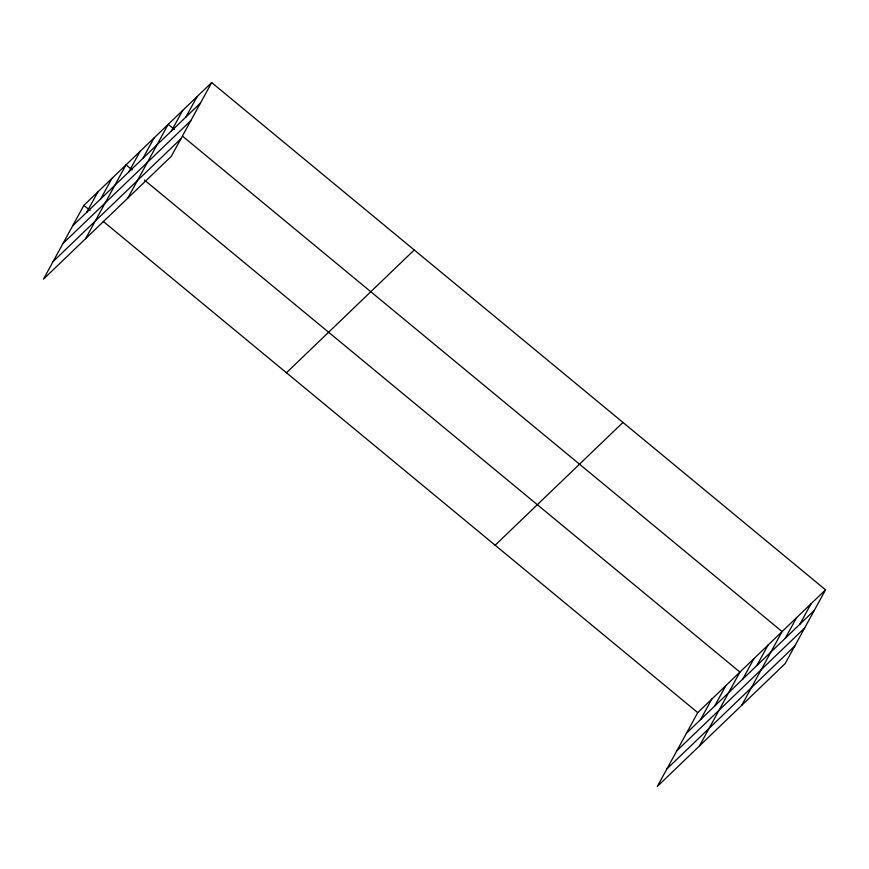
<?xml version="1.0" encoding="UTF-8"?>
<svg xmlns="http://www.w3.org/2000/svg" width="869" height="869" viewBox="0 0 869 869"><rect width="100%" height="100%" fill="white"/><g stroke="black" fill="none" stroke-linecap="round" stroke-linejoin="round"><path stroke-width="1.3" d="M211.667 82.588L83.858 205.377L43.45 279.166L171.258 156.387L211.667 82.588L825.55 589.834L785.141 663.623L657.333 786.412L697.742 712.613L825.55 589.834M86.683 212.373L97.915 191.864M100.739 198.871L111.971 178.362M85.629 238.649L126.027 164.849L132.164 169.922M128.862 171.856L140.094 151.347M142.918 158.354L154.15 137.834M127.808 198.132L168.206 124.332L174.343 129.405M171.465 130.926L182.696 110.417M185.944 117.011L197.176 96.502M700.577 719.619L711.798 699.111M714.633 706.117L725.865 685.608M699.512 745.895L739.921 672.095L144.45 180.068M742.745 679.102L753.977 658.593M756.812 665.589L768.033 645.08M741.691 705.378L782.1 631.578L182.533 136.172M785.348 638.172L796.58 617.663M799.838 624.257L811.07 603.749M72.627 225.886L200.435 103.096M63.002 243.472L190.8 120.682M53.074 261.591L180.882 138.801M286.433 372.768L414.241 249.979M495.156 545.221L622.964 422.443M686.51 733.132L814.318 610.342M676.886 750.718L804.694 627.929M666.968 768.826L794.777 646.047M83.858 205.377L89.996 210.45M103.292 221.432L697.742 712.613"/></g></svg>
